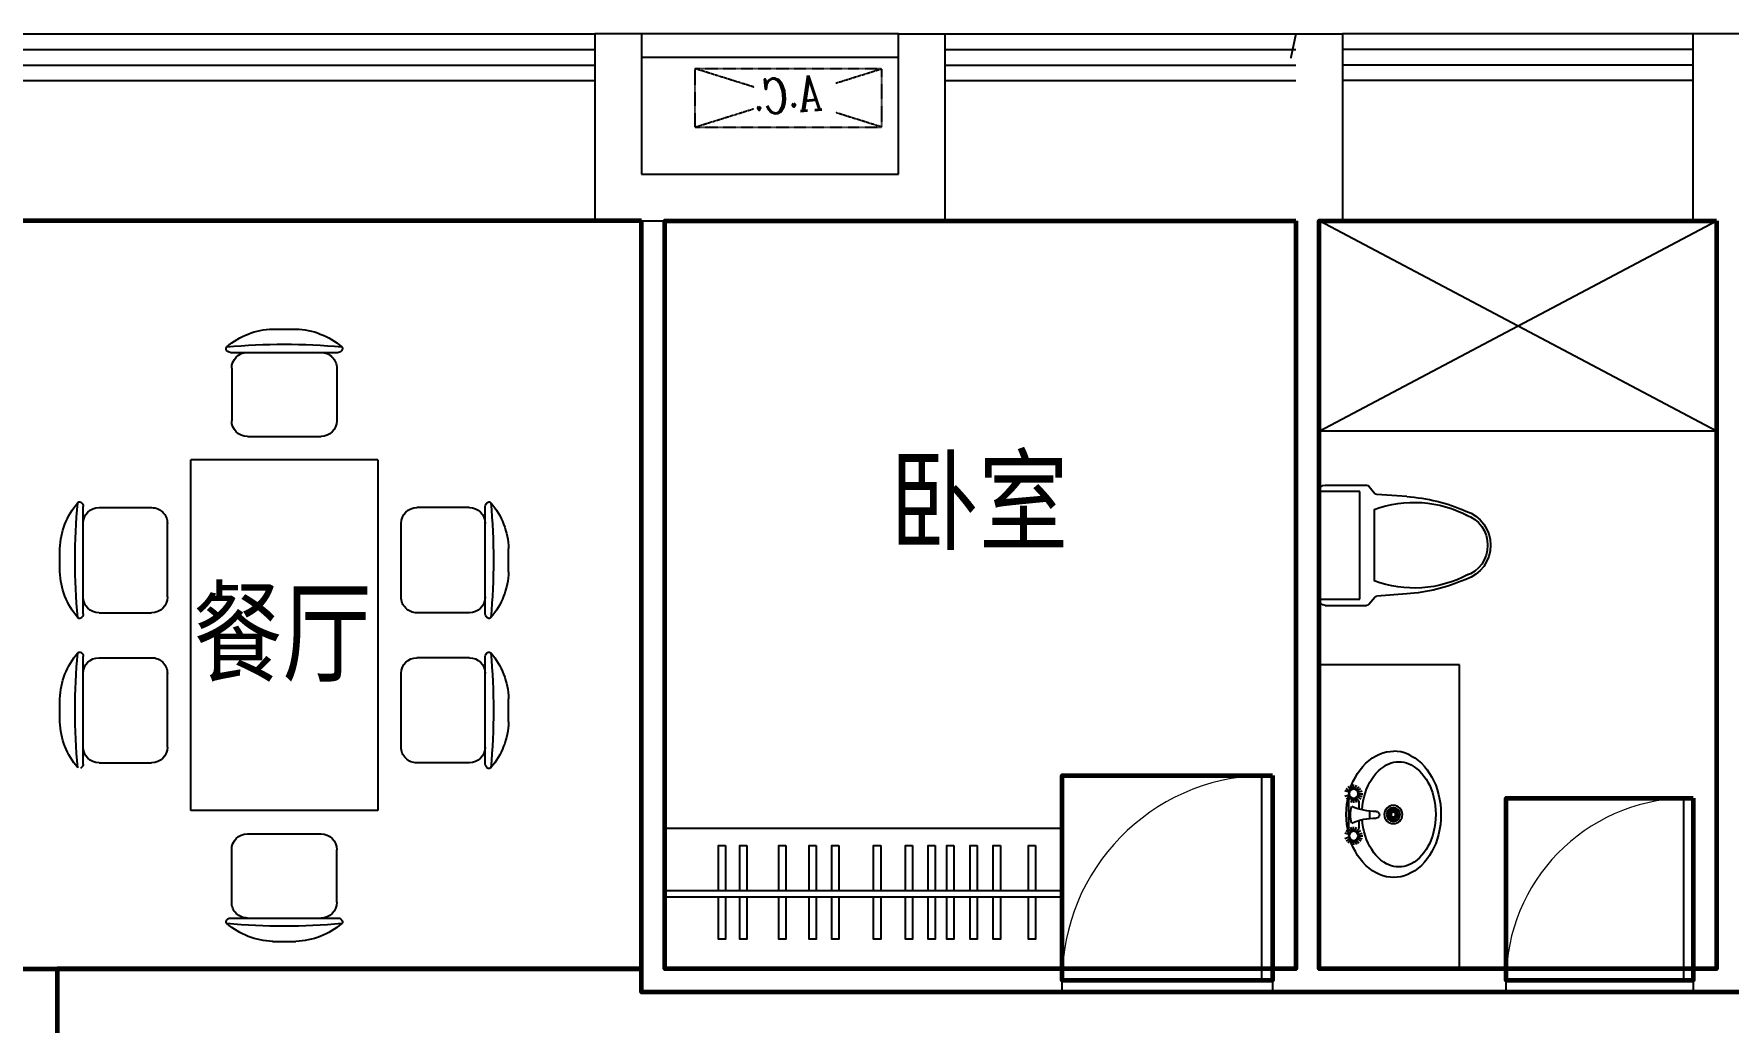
# Model space of a CAD drawing. Extents: x 4787548 to 4824448, y -1283794 to -1265894.
# Drawn here: x 4812648 to 4819898, y -1273422 to -1269194 of the extents above; entities that cross this region are included whole.
import ezdxf
from ezdxf.enums import TextEntityAlignment as Align

# ---------------------------------------------------------------- set-up
doc = ezdxf.new("R2010")
doc.units = 0
doc.header["$MEASUREMENT"] = 0
doc.linetypes.add('DASH', pattern=[0.35, 0.25, -0.1])
doc.layers.get('0').update_dxf_attribs({"linetype": 'CONTINUOUS'})
for name, color, linetype in [('FURN', 8, 'CONTINUOUS'), ('HANDRAIL', 3, 'CONTINUOUS'), ('j', 8, 'CONTINUOUS'), ('J-厨房', 8, 'CONTINUOUS'), ('KT', 5, 'DASH'), ('LVTRY', 187, 'CONTINUOUS'), ('PUB_TEXT', 7, 'CONTINUOUS'), ('WALL', 2, 'CONTINUOUS'), ('WINDOW', 4, 'CONTINUOUS'), ('图库', 8, 'CONTINUOUS'), ('家具', 8, 'CONTINUOUS')]:
    doc.layers.add(name, color=color, linetype=linetype)
for name, color, linetype, lineweight in [('GT_卧室', 1, 'CONTINUOUS', 60), ('GT_卫生间', 5, 'CONTINUOUS', 60), ('GT_玄关', 40, 'CONTINUOUS', 60), ('GT_过道', 30, 'CONTINUOUS', 60), ('GT_门', 245, 'CONTINUOUS', 60), ('GT_餐厅', 3, 'CONTINUOUS', 60)]:
    doc.layers.add(name, color=color, linetype=linetype, lineweight=lineweight)
doc.styles.add('COMPLEX', font='COMPLEX')
doc.styles.add('黑体', font='simhei.ttf')

# ---------------------------------------------------------------- blocks, each defined once
blk = doc.blocks.new('dfdfdf')
at = {"color": 0}
for p, q in [((265592, -26878), (265492.9, -26878)), ((266234.3, -26878), (266135.1, -26878)), ((265772.5, -26978), (265312.5, -26978)), ((266414.7, -26978), (265954.7, -26978)), ((265317.5, -27045.5), (265317.5, -27270.5)), ((265767.5, -27045.5), (265767.5, -27270.5)), ((265959.7, -27045.5), (265959.7, -27270.5)), ((266409.7, -27045.5), (266409.7, -27270.5)), ((265700, -27338), (265385, -27338)), ((266342.2, -27338), (266027.2, -27338)), ((266613.6, -27438), (265113.6, -27438)), ((265113.6, -28238), (265113.6, -27438)), ((266613.6, -28238), (266613.6, -27438)), ((264653.6, -27608), (264653.6, -28068)), ((264721.1, -27613), (264946.1, -27613)), ((267006.1, -27613), (266781.1, -27613)), ((267073.6, -27608), (267073.6, -28068)), ((265013.6, -27680.5), (265013.6, -27995.5)), ((266713.6, -27680.5), (266713.6, -27995.5)), ((264553.6, -27788.4), (264553.6, -27887.6)), ((267173.6, -27788.4), (267173.6, -27887.6)), ((264721.1, -28063), (264946.1, -28063)), ((267006.1, -28063), (266781.1, -28063)), ((265113.6, -28238), (266613.6, -28238)), ((265700, -28338), (265385, -28338)), ((266342.2, -28338), (266027.2, -28338)), ((265317.5, -28630.5), (265317.5, -28405.5)), ((265767.5, -28630.5), (265767.5, -28405.5)), ((265959.7, -28630.5), (265959.7, -28405.5)), ((266409.7, -28630.5), (266409.7, -28405.5)), ((265772.5, -28698), (265312.5, -28698)), ((266414.7, -28698), (265954.7, -28698)), ((265592, -28798), (265492.9, -28798)), ((266234.3, -28798), (266135.1, -28798))]:
    blk.add_line(p, q, dxfattribs=at)
for centre, radius, start, end in [((265502.6, -27193.5), 315.6, 91.76494, 130.72634), ((265582.3, -27193.5), 315.6, 49.27325, 88.23466), ((266144.8, -27193.5), 315.6, 91.76494, 130.72634), ((266224.5, -27193.5), 315.6, 49.27325, 88.23466), ((265303.3, -26961.9), 10, 130.72634, 202.66979), ((265312.5, -26958), 20, 202.66979, 269.9998), ((265542.5, -29655.9), 2712.7, 84.8021, 95.19749), ((265772.5, -26958), 20, 269.9998, 337.32981), ((265781.7, -26961.9), 10, 337.32981, 49.27325), ((265945.5, -26961.9), 10, 130.72634, 202.66979), ((265954.7, -26958), 20, 202.66979, 269.9998), ((266184.7, -29655.9), 2712.7, 84.8021, 95.19749), ((266414.7, -26958), 20, 269.9998, 337.32981), ((265385, -27045.5), 67.5, 89.9998, 179.9998), ((265700, -27045.5), 67.5, 359.9998, 89.9998), ((266027.2, -27045.5), 67.5, 89.9998, 179.9998), ((266342.2, -27045.5), 67.5, 359.9998, 89.9998), ((265385, -27270.5), 67.5, 179.9998, 269.9998), ((265700, -27270.5), 67.5, 269.9998, 359.9998), ((266027.2, -27270.5), 67.5, 179.9998, 269.9998), ((266342.2, -27270.5), 67.5, 269.9998, 359.9998), ((264869, -27798.2), 315.6, 139.27325, 178.23466), ((267331.4, -27838), 2712.7, 174.8021, 185.19749), ((264637.4, -27598.8), 10, 67.32981, 139.27325), ((264633.6, -27608), 20, 359.9998, 67.32981), ((264721.1, -27680.5), 67.5, 89.9998, 179.9998), ((264946.1, -27680.5), 67.5, 359.9998, 89.9998), ((266781.1, -27680.5), 67.5, 90.0002, 180.0002), ((267006.1, -27680.5), 67.5, 0.0002, 90.0002), ((267093.6, -27608), 20, 112.67019, 180.0002), ((267089.7, -27598.8), 10, 40.72675, 112.67019), ((266858.1, -27798.2), 315.6, 1.76534, 40.72675), ((264395.7, -27838), 2712.7, 354.80251, 5.1979), ((264869, -27877.9), 315.6, 181.76494, 220.72634), ((266858.1, -27877.9), 315.6, 319.27366, 358.23506), ((264721.1, -27995.5), 67.5, 179.9998, 269.9998), ((264946.1, -27995.5), 67.5, 269.9998, 359.9998), ((266781.1, -27995.5), 67.5, 180.0002, 270.0002), ((267006.1, -27995.5), 67.5, 270.0002, 0.0002), ((264637.4, -28077.2), 10, 220.72634, 292.66979), ((264633.6, -28068), 20, 292.66979, 359.9998), ((267093.6, -28068), 20, 180.0002, 247.33021), ((267089.7, -28077.2), 10, 247.33021, 319.27366), ((265385, -28405.5), 67.5, 90.0002, 180.0002), ((265700, -28405.5), 67.5, 0.0002, 90.0002), ((266027.2, -28405.5), 67.5, 90.0002, 180.0002), ((266342.2, -28405.5), 67.5, 0.0002, 90.0002), ((265385, -28630.5), 67.5, 180.0002, 270.0002), ((265700, -28630.5), 67.5, 270.0002, 0.0002), ((266027.2, -28630.5), 67.5, 180.0002, 270.0002), ((266342.2, -28630.5), 67.5, 270.0002, 0.0002), ((265312.5, -28718), 20, 90.0002, 157.33021), ((265772.5, -28718), 20, 22.67019, 90.0002), ((265954.7, -28718), 20, 90.0002, 157.33021), ((266414.7, -28718), 20, 22.67019, 90.0002), ((265303.3, -28714.2), 10, 157.33021, 229.27366), ((265542.5, -26020.2), 2712.7, 264.80251, 275.1979), ((265502.6, -28482.6), 315.6, 229.27366, 268.23506), ((265582.3, -28482.6), 315.6, 271.76534, 310.72675), ((265781.7, -28714.2), 10, 310.72675, 22.67019), ((265945.5, -28714.2), 10, 157.33021, 229.27366), ((266184.7, -26020.2), 2712.7, 264.80251, 275.1979), ((266144.8, -28482.6), 315.6, 229.27366, 268.23506), ((266224.5, -28482.6), 315.6, 271.76534, 310.72675), ((266423.9, -28714.2), 10, 310.72675, 22.67019)]:
    blk.add_arc(centre, radius, start, end, dxfattribs=at)
blk = doc.blocks.new('toilet3')
at = {"layer": 'j'}
for p, q in [((-148.1, 366.1), (-164.5, 356.3)), ((-131.2, 374.8), (-148.1, 366.1)), ((-113.6, 382.2), (-131.2, 374.8)), ((-95.7, 388.5), (-113.6, 382.2)), ((-97.4, 362.8), (-112.1, 356.5)), ((-82.3, 368), (-97.4, 362.8)), ((-74.8, 394.3), (-95.7, 388.5)), ((-64.1, 373.1), (-82.3, 368)), ((-53.7, 398.8), (-74.8, 394.3)), ((-45.6, 377.1), (-64.1, 373.1)), ((-32.3, 402.1), (-53.7, 398.8)), ((-26.9, 379.9), (-45.6, 377.1)), ((-10.8, 404), (-32.3, 402.1)), ((-8.1, 381.6), (-26.9, 379.9)), ((10.8, 404.7), (-10.8, 404)), ((10.8, 382.2), (-8.1, 381.6)), ((32.4, 404), (10.8, 404.7)), ((29.7, 381.6), (10.8, 382.2)), ((48.5, 379.9), (29.7, 381.6)), ((53.9, 402.1), (32.4, 404)), ((67.2, 377.1), (48.5, 379.9)), ((75.3, 398.8), (53.9, 402.1)), ((85.7, 373.1), (67.2, 377.1)), ((96.4, 394.3), (75.3, 398.8)), ((103.9, 368), (85.7, 373.1)), ((117.3, 388.5), (96.4, 394.3)), ((119, 362.8), (103.9, 368)), ((135.3, 382.2), (117.3, 388.5)), ((133.7, 356.5), (119, 362.8)), ((152.8, 374.8), (135.3, 382.2)), ((169.8, 366.1), (152.8, 374.8)), ((186.1, 356.3), (169.8, 366.1)), ((-230.5, 292.2), (-240, 276.5)), ((-219.6, 307), (-230.5, 292.2)), ((-207.6, 320.9), (-219.6, 307)), ((-194.4, 333.7), (-207.6, 320.9)), ((-180.1, 345.4), (-194.4, 333.7)), ((-184.5, 301.5), (-193.1, 289.7)), ((-174.9, 312.5), (-184.5, 301.5)), ((-164.5, 356.3), (-180.1, 345.4)), ((-164.4, 322.6), (-174.9, 312.5)), ((-153.1, 331.9), (-164.4, 322.6)), ((-140, 341), (-153.1, 331.9)), ((-126.3, 349.2), (-140, 341)), ((-112.1, 356.5), (-126.3, 349.2)), ((147.9, 349.2), (133.7, 356.5)), ((161.6, 341), (147.9, 349.2)), ((174.7, 331.9), (161.6, 341)), ((186, 322.6), (174.7, 331.9)), ((196.5, 312.5), (186, 322.6)), ((201.7, 345.4), (186.1, 356.3)), ((206.1, 301.5), (196.5, 312.5)), ((216, 333.7), (201.7, 345.4)), ((214.7, 289.7), (206.1, 301.5)), ((229.2, 320.9), (216, 333.7)), ((241.2, 307), (229.2, 320.9)), ((252.1, 292.2), (241.2, 307)), ((261.6, 276.5), (252.1, 292.2)), ((-258.4, 217.7), (-259.2, 202.2)), ((-256.1, 233), (-258.4, 217.7)), ((-252.2, 248), (-256.1, 233)), ((-246.8, 262.5), (-252.2, 248)), ((-240, 276.5), (-246.8, 262.5)), ((-213.6, 235.6), (-214.2, 224.7)), ((-214.2, 224.7), (-213.6, 213.7)), ((-212, 246.5), (-213.6, 235.6)), ((-209.3, 257.1), (-212, 246.5)), ((-205.5, 267.4), (-209.3, 257.1)), ((-200.7, 277.2), (-205.5, 267.4)), ((-193.1, 289.7), (-200.7, 277.2)), ((2.1, 206.5), (-13.7, 218)), ((4.2, 208.7), (-7.2, 224.4)), ((6.9, 210.1), (0.9, 228.6)), ((9.9, 210.5), (9.9, 230)), ((13, 210.1), (19, 228.6)), ((15.7, 208.7), (27.1, 224.4)), ((17.8, 206.5), (33.6, 218)), ((222.3, 277.2), (214.7, 289.7)), ((227.1, 267.4), (222.3, 277.2)), ((230.9, 257.1), (227.1, 267.4)), ((233.6, 246.5), (230.9, 257.1)), ((235.2, 235.6), (233.6, 246.5)), ((235.8, 224.7), (235.2, 235.6)), ((235.2, 213.7), (235.8, 224.7)), ((261.6, 276.5), (268.4, 262.5)), ((268.4, 262.5), (273.8, 248)), ((273.8, 248), (277.7, 233)), ((277.7, 233), (280, 217.7)), ((280, 217.7), (280.8, 202.2)), ((-259.2, 202.2), (-258.4, 186.7)), ((-258.4, 186.7), (-256.1, 171.4)), ((-256.1, 171.4), (-252.2, 156.4)), ((-252.2, 156.4), (-246.8, 141.8)), ((-213.6, 213.7), (-212, 202.9)), ((-212, 202.9), (-209.3, 192.3)), ((-209.3, 192.3), (-205.5, 182)), ((-205.5, 182), (-200.7, 172.1)), ((-200.7, 172.1), (-193.1, 159.7)), ((-193.1, 159.7), (-184.5, 147.9)), ((-184.5, 147.9), (-174.9, 136.9)), ((0.2, 200.8), (-19.2, 200.8)), ((0.7, 203.8), (-17.8, 209.8)), ((0.7, 197.8), (-17.8, 191.8)), ((2.1, 195.1), (-13.7, 183.7)), ((4.2, 192.9), (-7.2, 177.2)), ((6.9, 191.6), (0.9, 173.1)), ((9.9, 191.1), (9.9, 171.6)), ((13, 191.6), (19, 173.1)), ((15.7, 192.9), (27.1, 177.2)), ((17.8, 195.1), (33.6, 183.7)), ((19.2, 203.8), (37.7, 209.8)), ((19.2, 197.8), (37.7, 191.8)), ((19.7, 200.8), (39.1, 200.8)), ((196.5, 136.9), (206.1, 147.9)), ((206.1, 147.9), (214.7, 159.7)), ((214.7, 159.7), (222.3, 172.1)), ((222.3, 172.1), (227.1, 182)), ((227.1, 182), (230.9, 192.3)), ((230.9, 192.3), (233.6, 202.9)), ((233.6, 202.9), (235.2, 213.7)), ((268.4, 141.8), (273.8, 156.4)), ((273.8, 156.4), (277.7, 171.4)), ((277.7, 171.4), (280, 186.7)), ((280, 186.7), (280.8, 202.2)), ((-246.8, 141.8), (-240, 127.9)), ((-240, 127.9), (-230.5, 112.2)), ((-230.5, 112.2), (-219.6, 97.3)), ((-219.6, 97.3), (-207.6, 83.4)), ((-207.6, 83.4), (-194.4, 70.6)), ((-174.9, 136.9), (-164.4, 126.7)), ((-164.4, 126.7), (-153.1, 117.5)), ((-153.1, 117.5), (-140, 108.3)), ((-140, 108.3), (-126.3, 100.1)), ((-126.3, 100.1), (-112.1, 92.8)), ((-112.1, 92.8), (-97.4, 86.6)), ((-97.4, 86.6), (-82.3, 81.3)), ((-82.3, 81.3), (-64.1, 76.2)), ((-64.1, 76.2), (-45.6, 72.3)), ((24.6, 99.4), (-6.6, 99.4)), ((67.2, 72.3), (85.7, 76.2)), ((85.7, 76.2), (103.9, 81.3)), ((103.9, 81.3), (119, 86.6)), ((119, 86.6), (133.7, 92.8)), ((133.7, 92.8), (147.9, 100.1)), ((147.9, 100.1), (161.6, 108.3)), ((161.6, 108.3), (174.7, 117.5)), ((174.7, 117.5), (186, 126.7)), ((186, 126.7), (196.5, 136.9)), ((216, 70.6), (229.2, 83.4)), ((229.2, 83.4), (241.2, 97.3)), ((241.2, 97.3), (252.1, 112.2)), ((252.1, 112.2), (261.6, 127.9)), ((261.6, 127.9), (268.4, 141.8)), ((-194.4, 70.6), (-180.1, 59)), ((-180.1, 59), (-164.5, 48.1)), ((-164.5, 48.1), (-148.1, 38.3)), ((-148.1, 38.3), (-131.2, 29.6)), ((-131.2, 29.6), (-113.6, 22.1)), ((-100.7, 30.8), (-120.1, 30.8)), ((-99.7, 36.8), (-118.2, 42.9)), ((-99.7, 24.8), (-118.2, 18.8)), ((-113.6, 22.1), (-95.7, 15.8)), ((-97, 42.3), (-112.7, 53.7)), ((-97, 19.4), (-112.7, 7.9)), ((-92.7, 46.6), (-104.1, 62.3)), ((-92.7, 15.1), (-104.1, -0.7)), ((-95.7, 15.8), (-74.8, 10)), ((-87.2, 49.3), (-93.2, 67.8)), ((-87.2, 12.3), (-93.2, -6.2)), ((-81.2, 50.3), (-81.2, 69.7)), ((-75.2, 49.3), (-69.2, 67.8)), ((-75.2, 12.3), (-69.2, -6.2)), ((-74.8, 10), (-53.7, 5.5)), ((-69.8, 46.6), (-58.3, 62.3)), ((-69.8, 15.1), (-58.3, -0.7)), ((-65.5, 42.3), (-49.7, 53.7)), ((-65.5, 19.4), (-49.7, 7.9)), ((-62.7, 36.8), (-44.2, 42.9)), ((-62.7, 24.8), (-44.2, 18.8)), ((-61.8, 30.8), (-42.3, 30.8)), ((-53.7, 5.5), (-32.3, 2.3)), ((-15.7, 52.8), (-49.1, 52.8)), ((67.1, 8.9), (-49.1, 8.9)), ((-45.6, 72.3), (-26.9, 69.4)), ((-32.3, 2.3), (-10.8, 0.3)), ((-26.9, 69.4), (-11.6, 68.1)), ((-10.8, 0.3), (10.8, -0.3)), ((10.8, -0.3), (32.4, 0.3)), ((29.8, 67.7), (48.5, 69.4)), ((32.4, 0.3), (53.9, 2.3)), ((67.1, 52.8), (33.7, 52.8)), ((48.5, 69.4), (67.2, 72.3)), ((53.9, 2.3), (75.3, 5.5)), ((79.8, 30.8), (60.3, 30.8)), ((80.7, 36.8), (62.2, 42.9)), ((80.7, 24.8), (62.2, 18.8)), ((83.5, 42.3), (67.8, 53.7)), ((83.5, 19.4), (67.8, 7.9)), ((75.3, 5.5), (96.4, 10)), ((87.8, 46.6), (76.4, 62.3)), ((87.8, 15.1), (76.4, -0.7)), ((93.2, 49.3), (87.2, 67.8)), ((93.2, 12.3), (87.2, -6.2)), ((96.4, 10), (117.3, 15.8)), ((99.3, 50.3), (99.3, 69.7)), ((105.3, 49.3), (111.3, 67.8)), ((105.3, 12.3), (111.3, -6.2)), ((110.7, 46.6), (122.1, 62.3)), ((110.7, 15.1), (122.1, -0.7)), ((115, 42.3), (130.7, 53.7)), ((115, 19.4), (130.7, 7.9)), ((117.3, 15.8), (135.3, 22.1)), ((117.8, 36.8), (136.3, 42.9)), ((117.8, 24.8), (136.3, 18.8)), ((118.7, 30.8), (138.2, 30.8)), ((135.3, 22.1), (152.8, 29.6)), ((152.8, 29.6), (169.8, 38.3)), ((169.8, 38.3), (186.1, 48.1)), ((186.1, 48.1), (201.7, 59)), ((201.7, 59), (216, 70.6))]:
    blk.add_line(p, q, dxfattribs=at)
for centre, radius in [((9.9, 200.8), 38.9), ((9.9, 200.8), 29.2), ((9.9, 200.8), 9.73), ((-81.2, 30.8), 19.5), ((99.3, 30.8), 19.5)]:
    blk.add_circle(centre, radius, dxfattribs=at)
for centre, radius, start, end in [((-245.1, 121.9), 239.6, 335.8374, 1.23858), ((9, 127.1), 14.6, 0, 180), ((263.1, 121.9), 239.6, 178.76142, 204.1626), ((9, 122.8), 105.1, 250.24856, 289.75144)]:
    blk.add_arc(centre, radius, start, end, dxfattribs=at)
blk = doc.blocks.new('toilet20')
at = {"layer": 'j'}
for p, q in [((-231.8, 0), (231.8, 0)), ((230.2, 0), (230.2, -174.6)), ((-257.2, -25.4), (-257.2, -202.3)), ((-230.2, -174.6), (-230.2, 0)), ((257.2, -25.4), (257.2, -202.3)), ((-252.6, -212), (-221.8, -237.7)), ((230.2, -174.6), (-230.2, -174.6)), ((252.6, -212), (221.8, -237.7)), ((-208, -374.7), (-217.3, -246.5)), ((-152.4, -235), (152.4, -235)), ((208, -374.7), (217.3, -246.5))]:
    blk.add_line(p, q, dxfattribs=at)
for centre, radius, start, end in [((231.8, -25.4), 25.4, 0, 90), ((-231.8, -25.4), 25.4, 90, 180), ((-244.5, -202.3), 12.7, 180, 230.19443), ((244.5, -202.3), 12.7, 309.80557, 0), ((-230, -247.4), 12.7, 4.17044, 50.19443), ((309.5, -406.6), 492.7, 159.61794, 208.04015), ((-309.5, -406.6), 492.7, 331.95985, 20.38206), ((230, -247.4), 12.7, 129.80557, 175.82956), ((531.5, -327.1), 741, 183.68192, 203.88128), ((-531.5, -327.1), 741, 336.11872, 356.31808), ((0, -580), 153.5, 197.87123, 270), ((-2.1, -586.4), 134.4, 197.62939, 270.89965), ((0, -580), 153.5, 270, 342.12877), ((2.1, -586.4), 134.4, 269.10035, 342.37061)]:
    blk.add_arc(centre, radius, start, end, dxfattribs=at)
blk = doc.blocks.new('A$C0EA120DE')
at = {"layer": 'KT', "linetype": 'DASH', "ltscale": 0.5}
for p, q in [((-908.3, 62.5), (-656.1, -16.3)), ((-108.3, 62.5), (-306, 0.7)), ((-656.1, -108.7), (-908.3, -187.5)), ((-306, -125.7), (-108.3, -187.5))]:
    blk.add_line(p, q, dxfattribs=at)
blk.add_lwpolyline([(-908.3, -187.5), (-908.3, 62.5), (-108.3, 62.5), (-108.3, -187.5)], close=True, dxfattribs=at)
at = {"layer": 'KT', "linetype": 'DASH', "ltscale": 0.5, "style": 'COMPLEX', "text_generation_flag": 6, "width": 0.8}
blk.add_text('A.C.', height=150, rotation=355, dxfattribs=at).set_placement((-658.4, -62.9), align=Align.MIDDLE_RIGHT)
blk = doc.blocks.new('A$C3A193A47')
at = {"layer": '家具', "rotation": 180}
blk.add_blockref('A$C0EA120DE', (-538.5, 116.6), dxfattribs=at)
blk = doc.blocks.new('$DorLib2D$00000001')
for p, q in [((0.45, 0.975), (0.5, 0.975)), ((0.45, 0), (0.45, 0.975)), ((0.5, 0), (0.5, 0.975)), ((0.5, 0), (0.45, 0))]:
    blk.add_line(p, q)
at = {"lineweight": 13}
blk.add_arc((0.475, 0), 0.975, 91.46928, 180, dxfattribs=at)
blk = doc.blocks.new('$TCHSYS$DOOR2D')
for p, q in [((0.45, 0.975), (0.5, 0.975)), ((0.45, 0), (0.45, 0.975)), ((0.5, 0), (0.5, 0.975)), ((0.5, 0), (0.45, 0))]:
    blk.add_line(p, q)
at = {"lineweight": 13}
blk.add_arc((0.475, 0), 0.975, 91.46928, 180, dxfattribs=at)

msp = doc.modelspace()

# ---------------------------------------------------------------- linework, layer by layer
at = {"layer": 'FURN'}
for p, q in [((4817048.3, -1272593.6), (4815348.3, -1272593.6)), ((4817048.3, -1272593.6), (4817048.3, -1273193.6)), ((4817048.3, -1272859.3), (4815348.3, -1272859.3)), ((4817048.3, -1272887.3), (4815348.3, -1272887.3))]:
    msp.add_line(p, q, dxfattribs=at)
for points in [[(4815578.1, -1272859.3), (4815578.1, -1272666.3), (4815608.1, -1272666.3)], [(4815608.1, -1272666.3), (4815608.1, -1272859.3)], [(4815669.6, -1272859.3), (4815669.6, -1272666.3), (4815699.6, -1272666.3)], [(4815699.6, -1272666.3), (4815699.6, -1272859.3)], [(4815836.2, -1272859.3), (4815836.2, -1272666.3), (4815866.2, -1272666.3)], [(4815866.2, -1272666.3), (4815866.2, -1272859.3)], [(4815966.3, -1272859.3), (4815966.3, -1272666.3), (4815996.3, -1272666.3)], [(4815996.3, -1272666.3), (4815996.3, -1272859.3)], [(4816063.1, -1272859.3), (4816063.1, -1272666.3), (4816093.1, -1272666.3)], [(4816093.1, -1272666.3), (4816093.1, -1272859.3)], [(4816241.9, -1272859.3), (4816241.9, -1272666.3), (4816271.9, -1272666.3)], [(4816271.9, -1272666.3), (4816271.9, -1272859.3)], [(4816378.8, -1272859.3), (4816378.8, -1272666.3), (4816408.8, -1272666.3)], [(4816408.8, -1272666.3), (4816408.8, -1272859.3)], [(4816475.6, -1272859.3), (4816475.6, -1272666.3), (4816505.6, -1272666.3)], [(4816505.6, -1272666.3), (4816505.6, -1272859.3)], [(4816554.9, -1272859.3), (4816554.9, -1272666.3), (4816584.9, -1272666.3)], [(4816584.9, -1272666.3), (4816584.9, -1272859.3)], [(4816654.4, -1272859.3), (4816654.4, -1272666.3), (4816684.4, -1272666.3)], [(4816684.4, -1272666.3), (4816684.4, -1272859.3)], [(4816754, -1272859.3), (4816754, -1272666.3), (4816784, -1272666.3)], [(4816784, -1272666.3), (4816784, -1272859.3)], [(4816904, -1272859.3), (4816904, -1272666.3), (4816934, -1272666.3)], [(4816934, -1272666.3), (4816934, -1272859.3)], [(4815608.1, -1272887.3), (4815608.1, -1273066.3), (4815578.1, -1273066.3), (4815578.1, -1272887.3)], [(4815699.6, -1272887.3), (4815699.6, -1273066.3), (4815669.6, -1273066.3), (4815669.6, -1272887.3)], [(4815866.2, -1272887.3), (4815866.2, -1273066.3), (4815836.2, -1273066.3), (4815836.2, -1272887.3)], [(4815996.3, -1272887.3), (4815996.3, -1273066.3), (4815966.3, -1273066.3), (4815966.3, -1272887.3)], [(4816093.1, -1272887.3), (4816093.1, -1273066.3), (4816063.1, -1273066.3), (4816063.1, -1272887.3)], [(4816271.9, -1272887.3), (4816271.9, -1273066.3), (4816241.9, -1273066.3), (4816241.9, -1272887.3)], [(4816408.8, -1272887.3), (4816408.8, -1273066.3), (4816378.8, -1273066.3), (4816378.8, -1272887.3)], [(4816505.6, -1272887.3), (4816505.6, -1273066.3), (4816475.6, -1273066.3), (4816475.6, -1272887.3)], [(4816584.9, -1272887.3), (4816584.9, -1273066.3), (4816554.9, -1273066.3), (4816554.9, -1272887.3)], [(4816684.4, -1272887.3), (4816684.4, -1273066.3), (4816654.4, -1273066.3), (4816654.4, -1272887.3)], [(4816784, -1272887.3), (4816784, -1273066.3), (4816754, -1273066.3), (4816754, -1272887.3)], [(4816934, -1272887.3), (4816934, -1273066.3), (4816904, -1273066.3), (4816904, -1272887.3)]]:
    msp.add_lwpolyline(points, dxfattribs=at)
at = {"layer": 'GT_卧室'}
msp.add_lwpolyline([(4818048.3, -1269993.6), (4818048.3, -1273193.6), (4815348.3, -1273193.6), (4815348.3, -1269993.6), (4818048.3, -1269993.6)], dxfattribs=at)
at = {"layer": 'GT_卫生间'}
msp.add_lwpolyline([(4819848.3, -1269993.6), (4819848.3, -1273193.6), (4818148.3, -1273193.6), (4818148.3, -1269993.6), (4819848.3, -1269993.6)], dxfattribs=at)
at = {"layer": 'GT_玄关'}
msp.add_lwpolyline([(4810948.3, -1273343.6), (4810948.3, -1272593.6), (4812048.3, -1272593.6), (4812048.3, -1273193.6), (4812748.3, -1273193.6), (4812748.3, -1274593.6), (4810948.3, -1274593.6), (4810948.3, -1273343.6)], dxfattribs=at)
at = {"layer": 'GT_过道'}
msp.add_lwpolyline([(4812748.3, -1273193.6), (4812748.3, -1274593.6), (4816748.3, -1274593.6), (4816748.3, -1274293.6), (4820948.3, -1274293.6), (4820948.3, -1273293.6), (4815248.3, -1273293.6), (4815248.3, -1273193.6), (4812748.3, -1273193.6)], dxfattribs=at)
at = {"layer": 'GT_门'}
for points in [[(4817948.3, -1272366.1), (4817948.3, -1273243.6), (4817048.3, -1273243.6), (4817048.3, -1272366.1), (4817948.3, -1272366.1)], [(4819748.3, -1272463.6), (4819748.3, -1273243.6), (4818948.3, -1273243.6), (4818948.3, -1272463.6), (4819748.3, -1272463.6)]]:
    msp.add_lwpolyline(points, dxfattribs=at)
at = {"layer": 'GT_餐厅'}
msp.add_lwpolyline([(4815248.3, -1269993.6), (4812148.3, -1269993.6), (4812148.3, -1273193.6), (4815248.3, -1273193.6), (4815248.3, -1269993.6)], dxfattribs=at)
at = {"layer": 'J-厨房'}
for p, q in [((4819848.3, -1270893.6), (4818148.3, -1269993.6)), ((4818148.3, -1270893.6), (4819848.3, -1269993.6)), ((4819848.3, -1270893.6), (4818148.3, -1270893.6))]:
    msp.add_line(p, q, dxfattribs=at)
at = {"layer": 'WALL'}
for p, q in [((4815048.3, -1269193.6), (4815048.3, -1269993.6)), ((4815248.3, -1269193.6), (4815048.3, -1269193.6)), ((4815248.3, -1269193.6), (4815248.3, -1269793.6)), ((4816348.3, -1269793.6), (4816348.3, -1269193.6)), ((4816348.3, -1269193.6), (4816548.3, -1269193.6)), ((4816548.3, -1269993.6), (4816548.3, -1269193.6)), ((4818048.3, -1269193.6), (4818027.4, -1269294.2)), ((4818048.3, -1269193.6), (4818148.3, -1269193.6)), ((4818148.3, -1269193.6), (4818248.3, -1269193.6)), ((4818248.3, -1269193.6), (4818248.3, -1269993.6)), ((4819848.3, -1269193.6), (4819748.3, -1269193.6)), ((4819748.3, -1269993.6), (4819748.3, -1269193.6)), ((4819948.3, -1269193.6), (4819848.3, -1269193.6)), ((4818027.4, -1269294.2), (4818027.5, -1269297.2)), ((4815248.3, -1269793.6), (4816348.3, -1269793.6)), ((4815048.3, -1269993.6), (4816548.3, -1269993.6)), ((4815248.3, -1273293.6), (4815248.3, -1269993.6)), ((4815248.3, -1269993.6), (4815348.3, -1269993.6)), ((4815348.3, -1273193.6), (4815348.3, -1269993.6)), ((4818048.3, -1273193.6), (4818048.3, -1269993.6)), ((4818148.3, -1273193.6), (4818148.3, -1269993.6)), ((4818148.3, -1269993.6), (4818248.3, -1269993.6)), ((4819848.3, -1269993.6), (4819748.3, -1269993.6)), ((4819848.3, -1269993.6), (4819848.3, -1273193.6)), ((4817048.3, -1273193.6), (4815348.3, -1273193.6)), ((4817048.3, -1273293.6), (4817048.3, -1273193.6)), ((4818048.3, -1273193.6), (4817948.3, -1273193.6)), ((4817948.3, -1273193.6), (4817948.3, -1273293.6)), ((4818948.3, -1273193.6), (4818148.3, -1273193.6)), ((4818948.3, -1273293.6), (4818948.3, -1273193.6)), ((4819848.3, -1273193.6), (4819748.3, -1273193.6)), ((4819748.3, -1273193.6), (4819748.3, -1273293.6)), ((4815248.3, -1273293.6), (4817048.3, -1273293.6)), ((4817948.3, -1273293.6), (4818148.3, -1273293.6)), ((4818148.3, -1273293.6), (4818948.3, -1273293.6)), ((4819748.3, -1273293.6), (4819848.3, -1273293.6)), ((4819848.3, -1273293.6), (4820048.3, -1273293.6))]:
    msp.add_line(p, q, dxfattribs=at)
at = {"layer": 'WINDOW'}
for p, q in [((4812148.3, -1269193.6), (4815048.3, -1269193.6)), ((4815048.3, -1269193.6), (4815048.3, -1269393.6)), ((4816548.3, -1269193.6), (4818048.3, -1269193.6)), ((4819748.3, -1269193.6), (4818248.3, -1269193.6)), ((4812148.3, -1269260.3), (4815048.3, -1269260.3)), ((4812148.3, -1269326.9), (4815048.3, -1269326.9)), ((4816548.3, -1269260.3), (4818048.3, -1269260.3)), ((4816548.3, -1269326.9), (4818048.3, -1269326.9)), ((4819748.3, -1269260.3), (4818248.3, -1269260.3)), ((4819748.3, -1269326.9), (4818248.3, -1269326.9)), ((4812148.3, -1269393.6), (4815048.3, -1269393.6)), ((4816548.3, -1269393.6), (4818048.3, -1269393.6)), ((4819748.3, -1269393.6), (4818248.3, -1269393.6)), ((4812148.3, -1269993.6), (4815848.3, -1269993.6)), ((4816548.3, -1269993.6), (4818048.3, -1269993.6)), ((4819848.3, -1269993.6), (4818148.3, -1269993.6))]:
    msp.add_line(p, q, dxfattribs=at)
msp.add_lwpolyline([(4816348.3, -1269193.6), (4815248.3, -1269193.6), (4815248.3, -1269293.6), (4816348.3, -1269293.6)], close=True, dxfattribs=at)
at = {"layer": '图库'}
for p, q in [((4818748.3, -1271893.6), (4818148.3, -1271893.6)), ((4818748.3, -1273193.6), (4818748.3, -1271893.6))]:
    msp.add_line(p, q, dxfattribs=at)

# ---------------------------------------------------------------- block references
at = {"layer": 'FURN', "xscale": -1, "rotation": 90}
msp.add_blockref('dfdfdf', (4785881.7, -1005902.8), dxfattribs=at)
at = {"layer": 'HANDRAIL', "xscale": -1}
msp.add_blockref('A$C3A193A47', (4815847, -1269646.5), dxfattribs=at)
at = {"layer": 'LVTRY', "xscale": -1, "rotation": 90}
msp.add_blockref('toilet20', (4818148.3, -1271381.3), dxfattribs=at)
at = {"layer": 'LVTRY', "extrusion": (0, 0, -1), "zscale": -1, "rotation": 90}
msp.add_blockref('toilet3', (-4818264.8, -1272543.6), dxfattribs=at)
at = {"layer": 'WINDOW', "xscale": 900, "yscale": 900, "zscale": 900}
msp.add_blockref('$DorLib2D$00000001', (4817498.3, -1273243.6), dxfattribs=at)
at = {"layer": 'WINDOW', "xscale": -800, "yscale": -800, "zscale": -800, "rotation": 180}
msp.add_blockref('$TCHSYS$DOOR2D', (4819348.3, -1273243.6), dxfattribs=at)

# ---------------------------------------------------------------- texts
at = {"layer": 'PUB_TEXT', "style": '黑体', "width": 0.8}
for s, p in [('卧室', (4816310.3, -1271366)), ('餐厅', (4813330, -1271928.9))]:
    msp.add_text(s, height=350, dxfattribs=at).set_placement(p)

doc.saveas('drawing.dxf')
